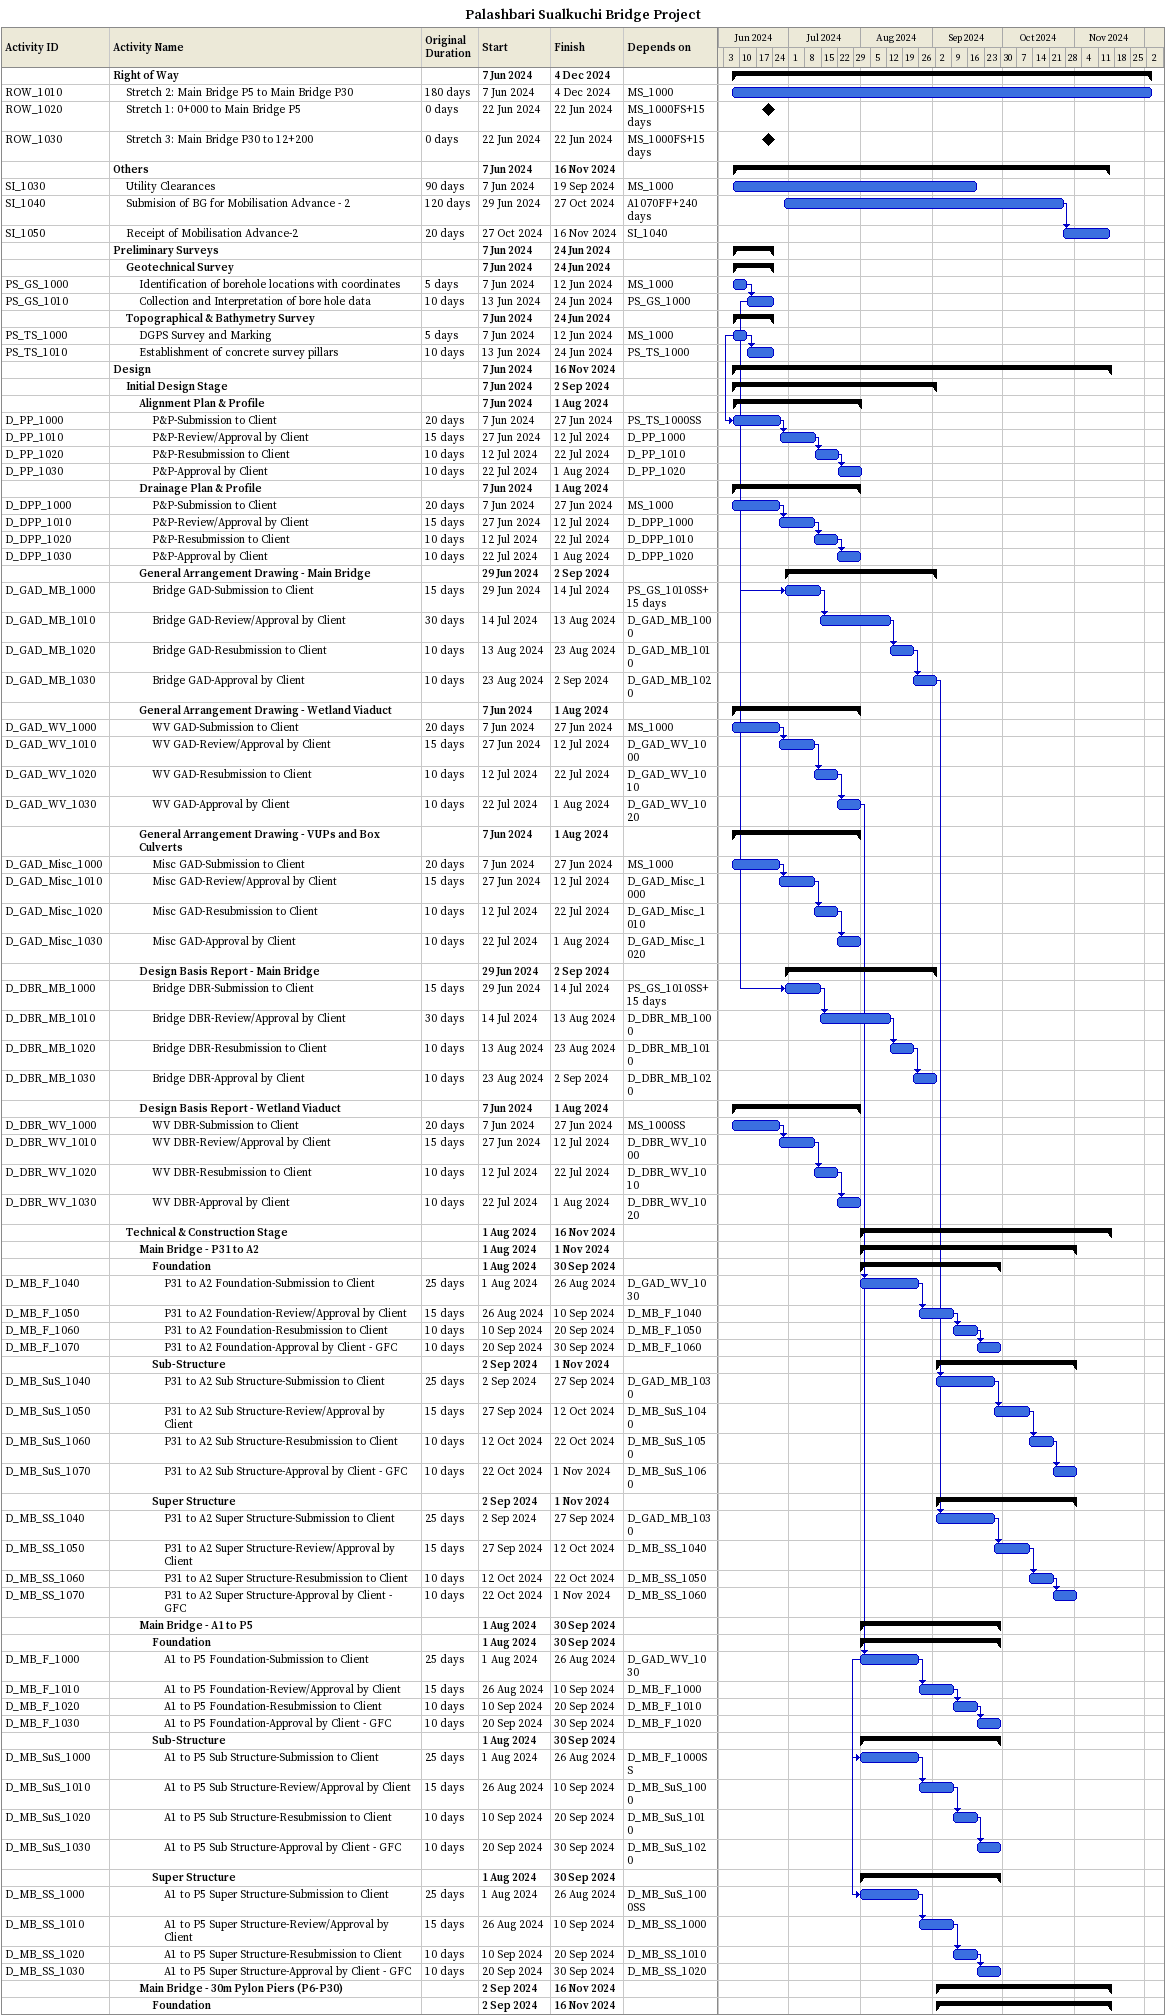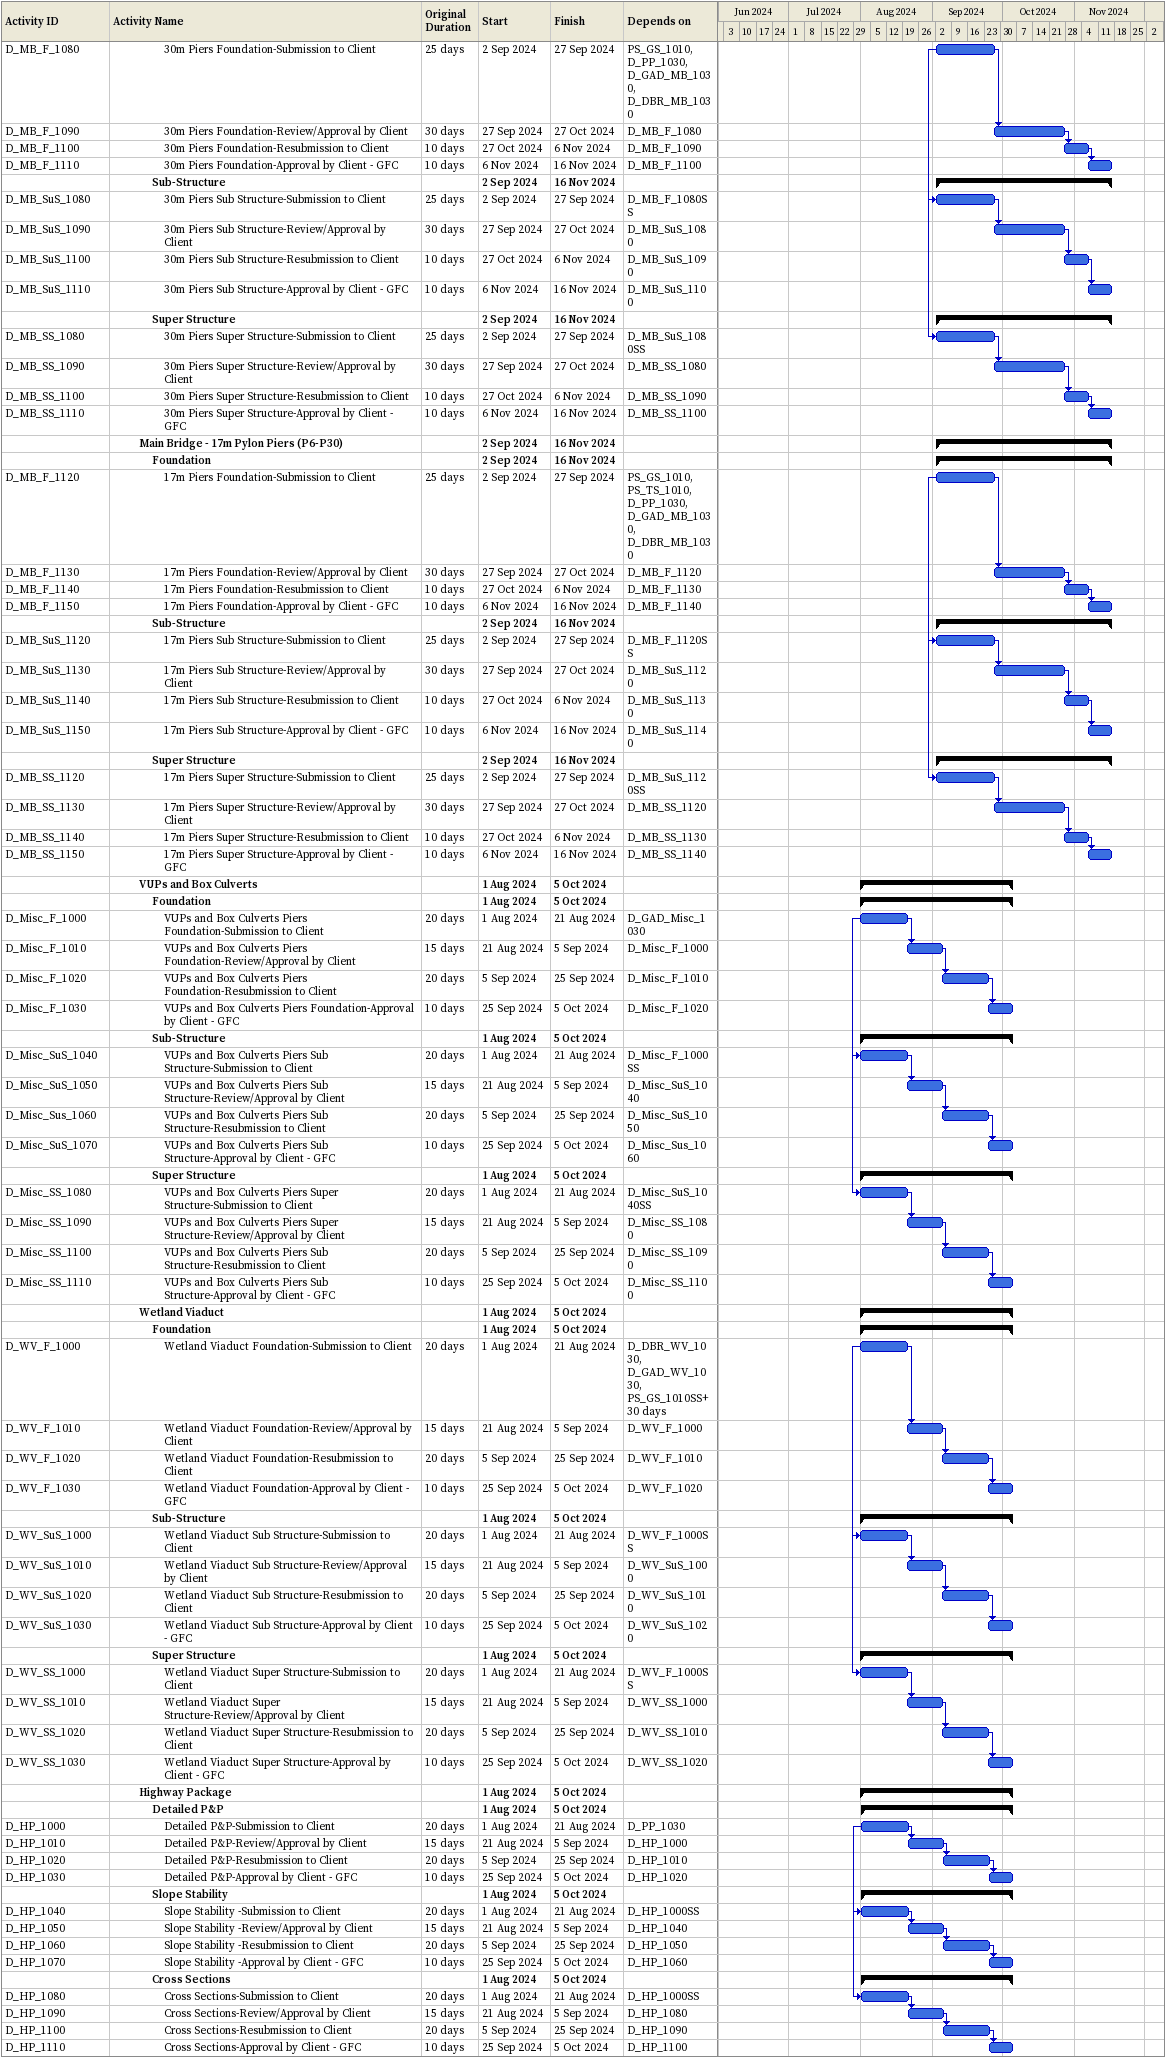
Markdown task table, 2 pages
Palashbari Sualkuchi Bridge Project

| ID | Level | Task | Original duration | Start | Finish | Predecessors |
|---|---|---|---|---|---|---|
|  | 1 | **Right of Way** |  | 2024-06-07 | 2024-12-04 |  |
| ROW_1010 | 2 | Stretch 2: Main Bridge P5 to Main Bridge P30 | 180d | 2024-06-07 | 2024-12-04 | MS_1000 |
| ROW_1020 | 2 | Stretch 1: 0+000 to Main Bridge P5 | 0d | 2024-06-22 | 2024-06-22 | MS_1000FS+15d |
| ROW_1030 | 2 | Stretch 3: Main Bridge P30 to 12+200 | 0d | 2024-06-22 | 2024-06-22 | MS_1000FS+15d |
|  | 1 | **Others** |  | 2024-06-07 | 2024-11-16 |  |
| SI_1030 | 2 | Utility Clearances | 90d | 2024-06-07 | 2024-09-19 | MS_1000 |
| SI_1040 | 2 | Submision of BG for Mobilisation Advance - 2 | 120d | 2024-06-29 | 2024-10-27 | A1070FF+240d |
| SI_1050 | 2 | Receipt of Mobilisation Advance-2 | 20d | 2024-10-27 | 2024-11-16 | SI_1040 |
|  | 1 | **Preliminary Surveys** |  | 2024-06-07 | 2024-06-24 |  |
|  | 2 | **Geotechnical Survey** |  | 2024-06-07 | 2024-06-24 |  |
| PS_GS_1000 | 3 | Identification of borehole locations with coordinates | 5d | 2024-06-07 | 2024-06-12 | MS_1000 |
| PS_GS_1010 | 3 | Collection and Interpretation of bore hole data | 10d | 2024-06-13 | 2024-06-24 | PS_GS_1000 |
|  | 2 | **Topographical & Bathymetry Survey** |  | 2024-06-07 | 2024-06-24 |  |
| PS_TS_1000 | 3 | DGPS Survey and Marking | 5d | 2024-06-07 | 2024-06-12 | MS_1000 |
| PS_TS_1010 | 3 | Establishment of concrete survey pillars | 10d | 2024-06-13 | 2024-06-24 | PS_TS_1000 |
|  | 1 | **Design** |  | 2024-06-07 | 2024-11-16 |  |
|  | 2 | **Initial Design Stage** |  | 2024-06-07 | 2024-09-02 |  |
|  | 3 | **Alignment Plan & Profile** |  | 2024-06-07 | 2024-08-01 |  |
| D_PP_1000 | 4 | P&P-Submission to Client | 20d | 2024-06-07 | 2024-06-27 | PS_TS_1000SS |
| D_PP_1010 | 4 | P&P-Review/Approval by Client | 15d | 2024-06-27 | 2024-07-12 | D_PP_1000 |
| D_PP_1020 | 4 | P&P-Resubmission to Client | 10d | 2024-07-12 | 2024-07-22 | D_PP_1010 |
| D_PP_1030 | 4 | P&P-Approval by Client | 10d | 2024-07-22 | 2024-08-01 | D_PP_1020 |
|  | 3 | **Drainage Plan & Profile** |  | 2024-06-07 | 2024-08-01 |  |
| D_DPP_1000 | 4 | P&P-Submission to Client | 20d | 2024-06-07 | 2024-06-27 | MS_1000 |
| D_DPP_1010 | 4 | P&P-Review/Approval by Client | 15d | 2024-06-27 | 2024-07-12 | D_DPP_1000 |
| D_DPP_1020 | 4 | P&P-Resubmission to Client | 10d | 2024-07-12 | 2024-07-22 | D_DPP_1010 |
| D_DPP_1030 | 4 | P&P-Approval by Client | 10d | 2024-07-22 | 2024-08-01 | D_DPP_1020 |
|  | 3 | **General Arrangement Drawing - Main Bridge** |  | 2024-06-29 | 2024-09-02 |  |
| D_GAD_MB_1000 | 4 | Bridge GAD-Submission to Client | 15d | 2024-06-29 | 2024-07-14 | PS_GS_1010SS+15d |
| D_GAD_MB_1010 | 4 | Bridge GAD-Review/Approval by Client | 30d | 2024-07-14 | 2024-08-13 | D_GAD_MB_1000 |
| D_GAD_MB_1020 | 4 | Bridge GAD-Resubmission to Client | 10d | 2024-08-13 | 2024-08-23 | D_GAD_MB_1010 |
| D_GAD_MB_1030 | 4 | Bridge GAD-Approval by Client | 10d | 2024-08-23 | 2024-09-02 | D_GAD_MB_1020 |
|  | 3 | **General Arrangement Drawing - Wetland Viaduct** |  | 2024-06-07 | 2024-08-01 |  |
| D_GAD_WV_1000 | 4 | WV GAD-Submission to Client | 20d | 2024-06-07 | 2024-06-27 | MS_1000 |
| D_GAD_WV_1010 | 4 | WV GAD-Review/Approval by Client | 15d | 2024-06-27 | 2024-07-12 | D_GAD_WV_1000 |
| D_GAD_WV_1020 | 4 | WV GAD-Resubmission to Client | 10d | 2024-07-12 | 2024-07-22 | D_GAD_WV_1010 |
| D_GAD_WV_1030 | 4 | WV GAD-Approval by Client | 10d | 2024-07-22 | 2024-08-01 | D_GAD_WV_1020 |
|  | 3 | **General Arrangement Drawing - VUPs and Box Culverts** |  | 2024-06-07 | 2024-08-01 |  |
| D_GAD_Misc_1000 | 4 | Misc GAD-Submission to Client | 20d | 2024-06-07 | 2024-06-27 | MS_1000 |
| D_GAD_Misc_1010 | 4 | Misc GAD-Review/Approval by Client | 15d | 2024-06-27 | 2024-07-12 | D_GAD_Misc_1000 |
| D_GAD_Misc_1020 | 4 | Misc GAD-Resubmission to Client | 10d | 2024-07-12 | 2024-07-22 | D_GAD_Misc_1010 |
| D_GAD_Misc_1030 | 4 | Misc GAD-Approval by Client | 10d | 2024-07-22 | 2024-08-01 | D_GAD_Misc_1020 |
|  | 3 | **Design Basis Report - Main Bridge** |  | 2024-06-29 | 2024-09-02 |  |
| D_DBR_MB_1000 | 4 | Bridge DBR-Submission to Client | 15d | 2024-06-29 | 2024-07-14 | PS_GS_1010SS+15d |
| D_DBR_MB_1010 | 4 | Bridge DBR-Review/Approval by Client | 30d | 2024-07-14 | 2024-08-13 | D_DBR_MB_1000 |
| D_DBR_MB_1020 | 4 | Bridge DBR-Resubmission to Client | 10d | 2024-08-13 | 2024-08-23 | D_DBR_MB_1010 |
| D_DBR_MB_1030 | 4 | Bridge DBR-Approval by Client | 10d | 2024-08-23 | 2024-09-02 | D_DBR_MB_1020 |
|  | 3 | **Design Basis Report - Wetland Viaduct** |  | 2024-06-07 | 2024-08-01 |  |
| D_DBR_WV_1000 | 4 | WV DBR-Submission to Client | 20d | 2024-06-07 | 2024-06-27 | MS_1000SS |
| D_DBR_WV_1010 | 4 | WV DBR-Review/Approval by Client | 15d | 2024-06-27 | 2024-07-12 | D_DBR_WV_1000 |
| D_DBR_WV_1020 | 4 | WV DBR-Resubmission to Client | 10d | 2024-07-12 | 2024-07-22 | D_DBR_WV_1010 |
| D_DBR_WV_1030 | 4 | WV DBR-Approval by Client | 10d | 2024-07-22 | 2024-08-01 | D_DBR_WV_1020 |
|  | 2 | **Technical & Construction Stage** |  | 2024-08-01 | 2024-11-16 |  |
|  | 3 | **Main Bridge - P31 to A2** |  | 2024-08-01 | 2024-11-01 |  |
|  | 4 | **Foundation** |  | 2024-08-01 | 2024-09-30 |  |
| D_MB_F_1040 | 5 | P31 to A2 Foundation-Submission to Client | 25d | 2024-08-01 | 2024-08-26 | D_GAD_WV_1030 |
| D_MB_F_1050 | 5 | P31 to A2 Foundation-Review/Approval by Client | 15d | 2024-08-26 | 2024-09-10 | D_MB_F_1040 |
| D_MB_F_1060 | 5 | P31 to A2 Foundation-Resubmission to Client | 10d | 2024-09-10 | 2024-09-20 | D_MB_F_1050 |
| D_MB_F_1070 | 5 | P31 to A2 Foundation-Approval by Client - GFC | 10d | 2024-09-20 | 2024-09-30 | D_MB_F_1060 |
|  | 4 | **Sub-Structure** |  | 2024-09-02 | 2024-11-01 |  |
| D_MB_SuS_1040 | 5 | P31 to A2 Sub Structure-Submission to Client | 25d | 2024-09-02 | 2024-09-27 | D_GAD_MB_1030 |
| D_MB_SuS_1050 | 5 | P31 to A2 Sub Structure-Review/Approval by Client | 15d | 2024-09-27 | 2024-10-12 | D_MB_SuS_1040 |
| D_MB_SuS_1060 | 5 | P31 to A2 Sub Structure-Resubmission to Client | 10d | 2024-10-12 | 2024-10-22 | D_MB_SuS_1050 |
| D_MB_SuS_1070 | 5 | P31 to A2 Sub Structure-Approval by Client - GFC | 10d | 2024-10-22 | 2024-11-01 | D_MB_SuS_1060 |
|  | 4 | **Super Structure** |  | 2024-09-02 | 2024-11-01 |  |
| D_MB_SS_1040 | 5 | P31 to A2 Super Structure-Submission to Client | 25d | 2024-09-02 | 2024-09-27 | D_GAD_MB_1030 |
| D_MB_SS_1050 | 5 | P31 to A2 Super Structure-Review/Approval by Client | 15d | 2024-09-27 | 2024-10-12 | D_MB_SS_1040 |
| D_MB_SS_1060 | 5 | P31 to A2 Super Structure-Resubmission to Client | 10d | 2024-10-12 | 2024-10-22 | D_MB_SS_1050 |
| D_MB_SS_1070 | 5 | P31 to A2 Super Structure-Approval by Client - GFC | 10d | 2024-10-22 | 2024-11-01 | D_MB_SS_1060 |
|  | 3 | **Main Bridge - A1 to P5** |  | 2024-08-01 | 2024-09-30 |  |
|  | 4 | **Foundation** |  | 2024-08-01 | 2024-09-30 |  |
| D_MB_F_1000 | 5 | A1 to P5 Foundation-Submission to Client | 25d | 2024-08-01 | 2024-08-26 | D_GAD_WV_1030 |
| D_MB_F_1010 | 5 | A1 to P5 Foundation-Review/Approval by Client | 15d | 2024-08-26 | 2024-09-10 | D_MB_F_1000 |
| D_MB_F_1020 | 5 | A1 to P5 Foundation-Resubmission to Client | 10d | 2024-09-10 | 2024-09-20 | D_MB_F_1010 |
| D_MB_F_1030 | 5 | A1 to P5 Foundation-Approval by Client - GFC | 10d | 2024-09-20 | 2024-09-30 | D_MB_F_1020 |
|  | 4 | **Sub-Structure** |  | 2024-08-01 | 2024-09-30 |  |
| D_MB_SuS_1000 | 5 | A1 to P5 Sub Structure-Submission to Client | 25d | 2024-08-01 | 2024-08-26 | D_MB_F_1000SS |
| D_MB_SuS_1010 | 5 | A1 to P5 Sub Structure-Review/Approval by Client | 15d | 2024-08-26 | 2024-09-10 | D_MB_SuS_1000 |
| D_MB_SuS_1020 | 5 | A1 to P5 Sub Structure-Resubmission to Client | 10d | 2024-09-10 | 2024-09-20 | D_MB_SuS_1010 |
| D_MB_SuS_1030 | 5 | A1 to P5 Sub Structure-Approval by Client - GFC | 10d | 2024-09-20 | 2024-09-30 | D_MB_SuS_1020 |
|  | 4 | **Super Structure** |  | 2024-08-01 | 2024-09-30 |  |
| D_MB_SS_1000 | 5 | A1 to P5 Super Structure-Submission to Client | 25d | 2024-08-01 | 2024-08-26 | D_MB_SuS_1000SS |
| D_MB_SS_1010 | 5 | A1 to P5 Super Structure-Review/Approval by Client | 15d | 2024-08-26 | 2024-09-10 | D_MB_SS_1000 |
| D_MB_SS_1020 | 5 | A1 to P5 Super Structure-Resubmission to Client | 10d | 2024-09-10 | 2024-09-20 | D_MB_SS_1010 |
| D_MB_SS_1030 | 5 | A1 to P5 Super Structure-Approval by Client - GFC | 10d | 2024-09-20 | 2024-09-30 | D_MB_SS_1020 |
|  | 3 | **Main Bridge - 30m Pylon Piers (P6-P30)** |  | 2024-09-02 | 2024-11-16 |  |
|  | 4 | **Foundation** |  | 2024-09-02 | 2024-11-16 |  |
| D_MB_F_1080 | 5 | 30m Piers Foundation-Submission to Client | 25d | 2024-09-02 | 2024-09-27 | PS_GS_1010, D_PP_1030, D_GAD_MB_1030, D_DBR_MB_1030 |
| D_MB_F_1090 | 5 | 30m Piers Foundation-Review/Approval by Client | 30d | 2024-09-27 | 2024-10-27 | D_MB_F_1080 |
| D_MB_F_1100 | 5 | 30m Piers Foundation-Resubmission to Client | 10d | 2024-10-27 | 2024-11-06 | D_MB_F_1090 |
| D_MB_F_1110 | 5 | 30m Piers Foundation-Approval by Client - GFC | 10d | 2024-11-06 | 2024-11-16 | D_MB_F_1100 |
|  | 4 | **Sub-Structure** |  | 2024-09-02 | 2024-11-16 |  |
| D_MB_SuS_1080 | 5 | 30m Piers Sub Structure-Submission to Client | 25d | 2024-09-02 | 2024-09-27 | D_MB_F_1080SS |
| D_MB_SuS_1090 | 5 | 30m Piers Sub Structure-Review/Approval by Client | 30d | 2024-09-27 | 2024-10-27 | D_MB_SuS_1080 |
| D_MB_SuS_1100 | 5 | 30m Piers Sub Structure-Resubmission to Client | 10d | 2024-10-27 | 2024-11-06 | D_MB_SuS_1090 |
| D_MB_SuS_1110 | 5 | 30m Piers Sub Structure-Approval by Client - GFC | 10d | 2024-11-06 | 2024-11-16 | D_MB_SuS_1100 |
|  | 4 | **Super Structure** |  | 2024-09-02 | 2024-11-16 |  |
| D_MB_SS_1080 | 5 | 30m Piers Super Structure-Submission to Client | 25d | 2024-09-02 | 2024-09-27 | D_MB_SuS_1080SS |
| D_MB_SS_1090 | 5 | 30m Piers Super Structure-Review/Approval by Client | 30d | 2024-09-27 | 2024-10-27 | D_MB_SS_1080 |
| D_MB_SS_1100 | 5 | 30m Piers Super Structure-Resubmission to Client | 10d | 2024-10-27 | 2024-11-06 | D_MB_SS_1090 |
| D_MB_SS_1110 | 5 | 30m Piers Super Structure-Approval by Client - GFC | 10d | 2024-11-06 | 2024-11-16 | D_MB_SS_1100 |
|  | 3 | **Main Bridge - 17m Pylon Piers (P6-P30)** |  | 2024-09-02 | 2024-11-16 |  |
|  | 4 | **Foundation** |  | 2024-09-02 | 2024-11-16 |  |
| D_MB_F_1120 | 5 | 17m Piers Foundation-Submission to Client | 25d | 2024-09-02 | 2024-09-27 | PS_GS_1010, PS_TS_1010, D_PP_1030, D_GAD_MB_1030, D_DBR_MB_1030 |
| D_MB_F_1130 | 5 | 17m Piers Foundation-Review/Approval by Client | 30d | 2024-09-27 | 2024-10-27 | D_MB_F_1120 |
| D_MB_F_1140 | 5 | 17m Piers Foundation-Resubmission to Client | 10d | 2024-10-27 | 2024-11-06 | D_MB_F_1130 |
| D_MB_F_1150 | 5 | 17m Piers Foundation-Approval by Client - GFC | 10d | 2024-11-06 | 2024-11-16 | D_MB_F_1140 |
|  | 4 | **Sub-Structure** |  | 2024-09-02 | 2024-11-16 |  |
| D_MB_SuS_1120 | 5 | 17m Piers Sub Structure-Submission to Client | 25d | 2024-09-02 | 2024-09-27 | D_MB_F_1120SS |
| D_MB_SuS_1130 | 5 | 17m Piers Sub Structure-Review/Approval by Client | 30d | 2024-09-27 | 2024-10-27 | D_MB_SuS_1120 |
| D_MB_SuS_1140 | 5 | 17m Piers Sub Structure-Resubmission to Client | 10d | 2024-10-27 | 2024-11-06 | D_MB_SuS_1130 |
| D_MB_SuS_1150 | 5 | 17m Piers Sub Structure-Approval by Client - GFC | 10d | 2024-11-06 | 2024-11-16 | D_MB_SuS_1140 |
|  | 4 | **Super Structure** |  | 2024-09-02 | 2024-11-16 |  |
| D_MB_SS_1120 | 5 | 17m Piers Super Structure-Submission to Client | 25d | 2024-09-02 | 2024-09-27 | D_MB_SuS_1120SS |
| D_MB_SS_1130 | 5 | 17m Piers Super Structure-Review/Approval by Client | 30d | 2024-09-27 | 2024-10-27 | D_MB_SS_1120 |
| D_MB_SS_1140 | 5 | 17m Piers Super Structure-Resubmission to Client | 10d | 2024-10-27 | 2024-11-06 | D_MB_SS_1130 |
| D_MB_SS_1150 | 5 | 17m Piers Super Structure-Approval by Client - GFC | 10d | 2024-11-06 | 2024-11-16 | D_MB_SS_1140 |
|  | 3 | **VUPs and Box Culverts** |  | 2024-08-01 | 2024-10-05 |  |
|  | 4 | **Foundation** |  | 2024-08-01 | 2024-10-05 |  |
| D_Misc_F_1000 | 5 | VUPs and Box Culverts Piers Foundation-Submission to Client | 20d | 2024-08-01 | 2024-08-21 | D_GAD_Misc_1030 |
| D_Misc_F_1010 | 5 | VUPs and Box Culverts Piers Foundation-Review/Approval by Client | 15d | 2024-08-21 | 2024-09-05 | D_Misc_F_1000 |
| D_Misc_F_1020 | 5 | VUPs and Box Culverts Piers Foundation-Resubmission to Client | 20d | 2024-09-05 | 2024-09-25 | D_Misc_F_1010 |
| D_Misc_F_1030 | 5 | VUPs and Box Culverts Piers Foundation-Approval by Client - GFC | 10d | 2024-09-25 | 2024-10-05 | D_Misc_F_1020 |
|  | 4 | **Sub-Structure** |  | 2024-08-01 | 2024-10-05 |  |
| D_Misc_SuS_1040 | 5 | VUPs and Box Culverts Piers Sub Structure-Submission to Client | 20d | 2024-08-01 | 2024-08-21 | D_Misc_F_1000SS |
| D_Misc_SuS_1050 | 5 | VUPs and Box Culverts Piers Sub Structure-Review/Approval by Client | 15d | 2024-08-21 | 2024-09-05 | D_Misc_SuS_1040 |
| D_Misc_Sus_1060 | 5 | VUPs and Box Culverts Piers Sub Structure-Resubmission to Client | 20d | 2024-09-05 | 2024-09-25 | D_Misc_SuS_1050 |
| D_Misc_SuS_1070 | 5 | VUPs and Box Culverts Piers Sub Structure-Approval by Client - GFC | 10d | 2024-09-25 | 2024-10-05 | D_Misc_Sus_1060 |
|  | 4 | **Super Structure** |  | 2024-08-01 | 2024-10-05 |  |
| D_Misc_SS_1080 | 5 | VUPs and Box Culverts Piers Super Structure-Submission to Client | 20d | 2024-08-01 | 2024-08-21 | D_Misc_SuS_1040SS |
| D_Misc_SS_1090 | 5 | VUPs and Box Culverts Piers Super Structure-Review/Approval by Client | 15d | 2024-08-21 | 2024-09-05 | D_Misc_SS_1080 |
| D_Misc_SS_1100 | 5 | VUPs and Box Culverts Piers Sub Structure-Resubmission to Client | 20d | 2024-09-05 | 2024-09-25 | D_Misc_SS_1090 |
| D_Misc_SS_1110 | 5 | VUPs and Box Culverts Piers Sub Structure-Approval by Client - GFC | 10d | 2024-09-25 | 2024-10-05 | D_Misc_SS_1100 |
|  | 3 | **Wetland Viaduct** |  | 2024-08-01 | 2024-10-05 |  |
|  | 4 | **Foundation** |  | 2024-08-01 | 2024-10-05 |  |
| D_WV_F_1000 | 5 | Wetland Viaduct Foundation-Submission to Client | 20d | 2024-08-01 | 2024-08-21 | D_DBR_WV_1030, D_GAD_WV_1030, PS_GS_1010SS+30d |
| D_WV_F_1010 | 5 | Wetland Viaduct Foundation-Review/Approval by Client | 15d | 2024-08-21 | 2024-09-05 | D_WV_F_1000 |
| D_WV_F_1020 | 5 | Wetland Viaduct Foundation-Resubmission to Client | 20d | 2024-09-05 | 2024-09-25 | D_WV_F_1010 |
| D_WV_F_1030 | 5 | Wetland Viaduct Foundation-Approval by Client - GFC | 10d | 2024-09-25 | 2024-10-05 | D_WV_F_1020 |
|  | 4 | **Sub-Structure** |  | 2024-08-01 | 2024-10-05 |  |
| D_WV_SuS_1000 | 5 | Wetland Viaduct Sub Structure-Submission to Client | 20d | 2024-08-01 | 2024-08-21 | D_WV_F_1000SS |
| D_WV_SuS_1010 | 5 | Wetland Viaduct Sub Structure-Review/Approval by Client | 15d | 2024-08-21 | 2024-09-05 | D_WV_SuS_1000 |
| D_WV_SuS_1020 | 5 | Wetland Viaduct Sub Structure-Resubmission to Client | 20d | 2024-09-05 | 2024-09-25 | D_WV_SuS_1010 |
| D_WV_SuS_1030 | 5 | Wetland Viaduct Sub Structure-Approval by Client - GFC | 10d | 2024-09-25 | 2024-10-05 | D_WV_SuS_1020 |
|  | 4 | **Super Structure** |  | 2024-08-01 | 2024-10-05 |  |
| D_WV_SS_1000 | 5 | Wetland Viaduct Super Structure-Submission to Client | 20d | 2024-08-01 | 2024-08-21 | D_WV_F_1000SS |
| D_WV_SS_1010 | 5 | Wetland Viaduct Super Structure-Review/Approval by Client | 15d | 2024-08-21 | 2024-09-05 | D_WV_SS_1000 |
| D_WV_SS_1020 | 5 | Wetland Viaduct Super Structure-Resubmission to Client | 20d | 2024-09-05 | 2024-09-25 | D_WV_SS_1010 |
| D_WV_SS_1030 | 5 | Wetland Viaduct Super Structure-Approval by Client - GFC | 10d | 2024-09-25 | 2024-10-05 | D_WV_SS_1020 |
|  | 3 | **Highway Package** |  | 2024-08-01 | 2024-10-05 |  |
|  | 4 | **Detailed P&P** |  | 2024-08-01 | 2024-10-05 |  |
| D_HP_1000 | 5 | Detailed P&P-Submission to Client | 20d | 2024-08-01 | 2024-08-21 | D_PP_1030 |
| D_HP_1010 | 5 | Detailed P&P-Review/Approval by Client | 15d | 2024-08-21 | 2024-09-05 | D_HP_1000 |
| D_HP_1020 | 5 | Detailed P&P-Resubmission to Client | 20d | 2024-09-05 | 2024-09-25 | D_HP_1010 |
| D_HP_1030 | 5 | Detailed P&P-Approval by Client - GFC | 10d | 2024-09-25 | 2024-10-05 | D_HP_1020 |
|  | 4 | **Slope Stability** |  | 2024-08-01 | 2024-10-05 |  |
| D_HP_1040 | 5 | Slope Stability -Submission to Client | 20d | 2024-08-01 | 2024-08-21 | D_HP_1000SS |
| D_HP_1050 | 5 | Slope Stability -Review/Approval by Client | 15d | 2024-08-21 | 2024-09-05 | D_HP_1040 |
| D_HP_1060 | 5 | Slope Stability -Resubmission to Client | 20d | 2024-09-05 | 2024-09-25 | D_HP_1050 |
| D_HP_1070 | 5 | Slope Stability -Approval by Client - GFC | 10d | 2024-09-25 | 2024-10-05 | D_HP_1060 |
|  | 4 | **Cross Sections** |  | 2024-08-01 | 2024-10-05 |  |
| D_HP_1080 | 5 | Cross Sections-Submission to Client | 20d | 2024-08-01 | 2024-08-21 | D_HP_1000SS |
| D_HP_1090 | 5 | Cross Sections-Review/Approval by Client | 15d | 2024-08-21 | 2024-09-05 | D_HP_1080 |
| D_HP_1100 | 5 | Cross Sections-Resubmission to Client | 20d | 2024-09-05 | 2024-09-25 | D_HP_1090 |
| D_HP_1110 | 5 | Cross Sections-Approval by Client - GFC | 10d | 2024-09-25 | 2024-10-05 | D_HP_1100 |
